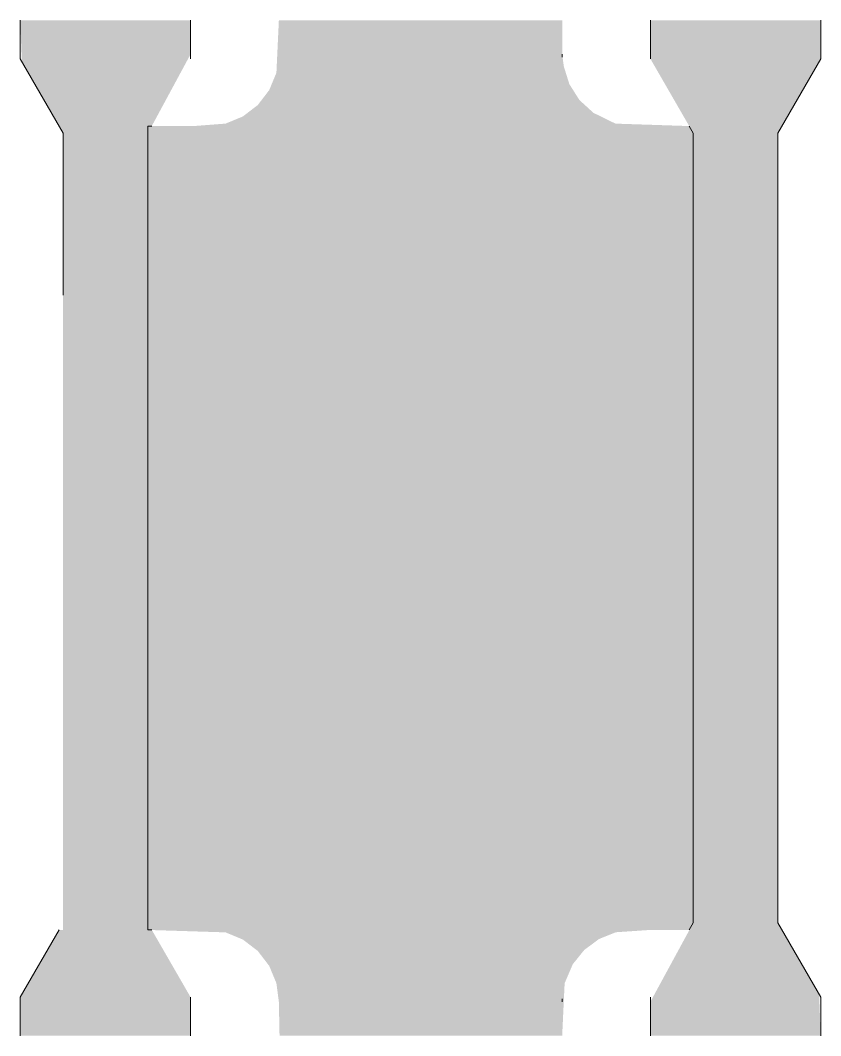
# Model space of a CAD drawing. Header units: metres. Extents: x -9.5 to 9.5, y -24 to 0.
import ezdxf

# ---------------------------------------------------------------- set-up
doc = ezdxf.new("R2010")
doc.units = ezdxf.units.M
doc.layers.add('A-DETL-GENF', color=92, linetype='Continuous', lineweight=18)

# ---------------------------------------------------------------- blocks, each defined once
blk = doc.blocks.new('31 Solarlux ko_01 - 31Solarlux ko_01-4719946-00_0 Basismaterialen')
at = {"layer": 'A-DETL-GENF'}
for points in [[(-9.465, 0), (-9.428, -0.973), (-8.451, -2.665), (-8.451, -21.5), (-8.546, -21.5), (-9.465, -23.091), (-9.465, -24), (-5.437, -24), (-5.437, -23.091), (-6.355, -21.5), (-6.451, -21.5), (-6.451, -2.5), (-6.355, -2.499), (-5.437, -0.8), (-5.437, 0), (-8.701, 0)], [(-6.451, -2.5), (-6.451, -21.5), (-4.61, -21.558), (-4.2, -21.728), (-3.848, -21.998), (-3.578, -22.35), (-3.408, -22.76), (-3.35, -23.2), (-3.334, -24), (3.35, -24), (3.408, -22.76), (3.6, -22.311), (3.872, -21.974), (4.219, -21.716), (4.62, -21.555), (5.435, -21.5), (6.355, -21.499), (6.449, -21.335), (6.449, -2.665), (6.354, -2.5), (4.61, -2.442), (4.089, -2.187), (3.758, -1.885), (3.52, -1.51), (3.388, -1.089), (3.35, -0.8), (3.35, 0), (-3.35, 0), (-3.408, -1.24), (-3.578, -1.65), (-3.848, -2.002), (-4.201, -2.273), (-4.611, -2.442), (-5.373, -2.5), (-6.355, -2.5)], [(5.435, 0), (5.436, -0.91), (6.449, -2.665), (6.449, -21.335), (5.435, -23.2), (5.435, -24), (9.463, -24), (9.426, -23.027), (8.449, -21.335), (8.449, -2.665), (9.463, -0.909), (9.463, 0), (6.85, 0)]]:
    blk.add_hatch(color=256, dxfattribs=at).paths.add_polyline_path(points)
for p, q in [((-9.465, 0), (-9.465, -0.909)), ((-5.437, -0.909), (-5.437, 0)), ((5.435, 0), (5.435, -0.908)), ((9.463, -0.909), (9.463, 0)), ((-9.465, -0.909), (-8.451, -2.665)), ((3.351, -0.868), (3.351, -0.8)), ((8.449, -2.665), (9.463, -0.909)), ((-6.355, -2.5), (-6.451, -2.5)), ((-6.451, -2.5), (-6.451, -21.5)), ((6.354, -2.5), (6.449, -2.665)), ((-8.451, -2.665), (-8.451, -6.5)), ((6.449, -2.665), (6.449, -21.335)), ((8.449, -21.335), (8.449, -2.665)), ((6.449, -21.335), (6.354, -21.5)), ((9.463, -23.091), (8.449, -21.335)), ((-8.546, -21.5), (-9.465, -23.091)), ((-6.451, -21.5), (-6.355, -21.5)), ((-9.465, -23.091), (-9.465, -24)), ((-5.437, -24), (-5.437, -23.091)), ((3.351, -23.2), (3.351, -23.132)), ((5.435, -23.092), (5.435, -24)), ((9.463, -24), (9.463, -23.091))]:
    blk.add_line(p, q, dxfattribs=at)

msp = doc.modelspace()

# ---------------------------------------------------------------- block references
msp.add_blockref('31 Solarlux ko_01 - 31Solarlux ko_01-4719946-00_0 Basismaterialen', (0, 0))

doc.saveas('drawing.dxf')
